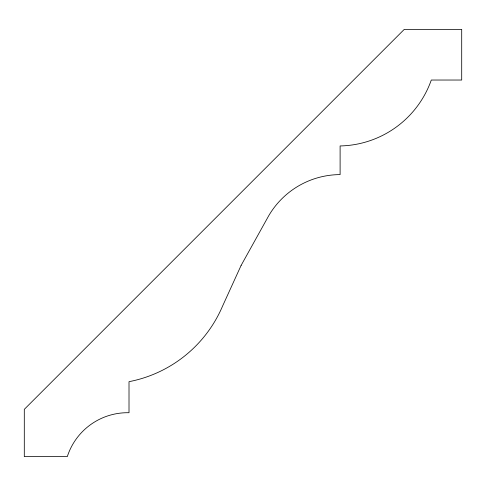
<?xml version="1.0" encoding="UTF-8"?>
<svg xmlns="http://www.w3.org/2000/svg" width="486" height="486" viewBox="0 0 486 486"><rect width="100%" height="100%" fill="white"/><g stroke="black" fill="none" stroke-linecap="round" stroke-linejoin="round"><path stroke-width="0.73" d="M241.117 265.411L222.558 306.125A128.097 128.097 0 0 1 129.009 381.674L129.009 412.723A63.38 63.38 0 0 0 67.293 456.633L24.3 456.633L24.3 409.346L404.279 29.367L461.7 29.367L461.7 80.032L431.301 80.032A98.749 98.749 0 0 1 340.109 145.946L340.109 174.602A83.088 83.088 0 0 0 268.697 215.784L241.117 265.411"/></g></svg>
